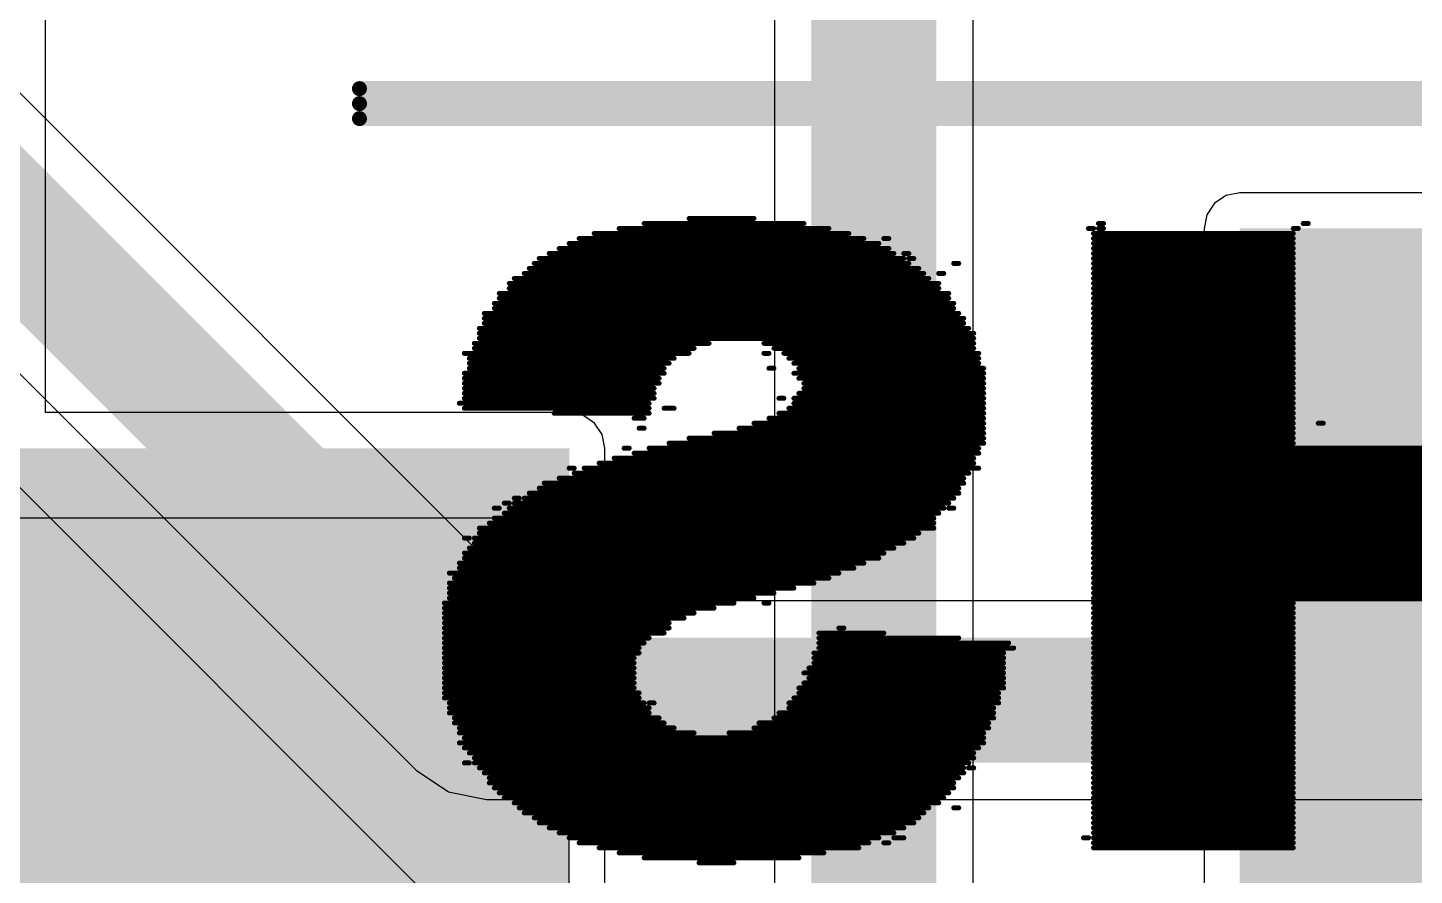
# Model space of a CAD drawing. Header units: millimetres. Extents: x -0.34 to 3.69, y -0.26 to 2.67.
# Drawn here: x 0.9186 to 1.1962, y 0.1425 to 0.3122 of the extents above; entities that cross this region are included whole.
import ezdxf

# ---------------------------------------------------------------- set-up
doc = ezdxf.new("R2010")
doc.units = ezdxf.units.MM
doc.header["$MEASUREMENT"] = 0
for name, color, linetype in [('BottomLayer', 5, 'Continuous'), ('BottomOverlay', 54, 'Continuous'), ('TopLayer', 1, 'Continuous'), ('TopOverlay', 2, 'Continuous'), ('TopPaste', 8, 'Continuous'), ('TopSolder', 216, 'Continuous')]:
    doc.layers.add(name, color=color, linetype=linetype)

# ---------------------------------------------------------------- blocks, each defined once
blk = doc.blocks.new('SWPA6045S221MT_2')
at = {"layer": 'TopLayer'}
for points in [[(-0.12205, 0.1122), (-0.05512, 0.1122), (-0.05512, -0.1122), (-0.12205, -0.1122)], [(0.05512, 0.1122), (0.12205, 0.1122), (0.12205, -0.1122), (0.05512, -0.1122)]]:
    blk.add_hatch(color=1, dxfattribs=at).paths.add_polyline_path(points)
at = {"layer": 'TopPaste'}
for points in [[(-0.12205, 0.1122), (-0.05512, 0.1122), (-0.05512, -0.1122), (-0.12205, -0.1122)], [(0.05512, 0.1122), (0.12205, 0.1122), (0.12205, -0.1122), (0.05512, -0.1122)]]:
    blk.add_hatch(color=8, dxfattribs=at).paths.add_polyline_path(points)
at = {"layer": 'TopSolder'}
for points in [[(-0.12605, 0.1162), (-0.05112, 0.1162), (-0.05112, -0.1162), (-0.12605, -0.1162)], [(0.05112, 0.1162), (0.12605, 0.1162), (0.12605, -0.1162), (0.05112, -0.1162)]]:
    blk.add_hatch(color=216, dxfattribs=at).paths.add_polyline_path(points)
at = {"layer": 'TopOverlay', "const_width": 0.005}
for points in [[(-0.037, 0.105), (0.041, 0.105)], [(-0.037, -0.105), (0.041, -0.105)]]:
    blk.add_lwpolyline(points, dxfattribs=at)
at = {"layer": 'TopOverlay', "const_width": 0.0025}
for points in [[(-0.03825, 0.105, 1), (-0.03575, 0.105, 1)], [(0.03975, 0.105, 1), (0.04225, 0.105, 1)], [(-0.03825, -0.105, 1), (-0.03575, -0.105, 1)], [(0.03975, -0.105, 1), (0.04225, -0.105, 1)]]:
    blk.add_lwpolyline(points, format="xyb", close=True, dxfattribs=at)
blk = doc.blocks.new('LDL1117S33R_12')
at = {"layer": 'TopOverlay', "const_width": 0.005}
for points in [[(-0.12855, -0.07017), (-0.12855, 0.07283)], [(-0.12855, 0.07283), (0.13045, 0.07283)]]:
    blk.add_lwpolyline(points, dxfattribs=at)
at = {"layer": 'TopOverlay', "const_width": 0.0025}
blk.add_lwpolyline([(-0.1298, 0.07283, 1), (-0.1273, 0.07283, 1)], format="xyb", close=True, dxfattribs=at)
blk.add_lwpolyline([(-0.1298, 0.07283, 1), (-0.1273, 0.07283, 1)], format="xyb", close=True, dxfattribs=at)

msp = doc.modelspace()

# ---------------------------------------------------------------- hatches: boundary and pattern name
at = {"layer": 'TopLayer'}
for points in [[(1.16129, 0.097), (1.445, 0.097), (1.445, 0.272), (1.16129, 0.272)], [(0.769, 0.123), (1.027, 0.123), (1.027, 0.228), (0.769, 0.228)]]:
    msp.add_hatch(color=1, dxfattribs=at).paths.add_polyline_path(points)

# ---------------------------------------------------------------- linework, layer by layer
at = {"layer": 'BottomLayer'}
for p, q in [((1.01866, 0.19745), (0.88188, 0.33424)), ((0.84794, 0.31194), (0.99637, 0.16351)), ((1.02024, 0.11688), (0.87499, 0.26213)), ((1.50356, 0.19745), (1.01866, 0.19745)), ((0.99637, 0.16351), (1.00282, 0.1592)), ((1.00282, 0.1592), (1.01043, 0.15769)), ((1.01043, 0.15769), (1.50356, 0.15769))]:
    msp.add_line(p, q, dxfattribs=at)
at = {"layer": 'BottomLayer', "const_width": 0.025}
for points in [[(0.862, 0.326), (1.01043, 0.17757)], [(0.86093, 0.24807), (1.012, 0.097)], [(0.827, 0.21158), (0.98258, 0.056)], [(1.01043, 0.17757), (1.515, 0.17757)]]:
    msp.add_lwpolyline(points, dxfattribs=at)
at = {"layer": 'BottomLayer', "const_width": 0.0125}
msp.add_lwpolyline([(1.00418, 0.17757, 1), (1.01668, 0.17757, 1)], format="xyb", close=True, dxfattribs=at)
msp.add_lwpolyline([(1.00418, 0.17757, 1), (1.01668, 0.17757, 1)], format="xyb", close=True, dxfattribs=at)
at = {"layer": 'BottomOverlay', "const_width": 0.001}
for points in [[(1.037, 0.272), (1.079, 0.272)], [(1.042, 0.273), (1.074, 0.273)], [(1.051, 0.274), (1.064, 0.274)], [(1.131, 0.272), (1.132, 0.272)], [(1.133, 0.273), (1.134, 0.273)], [(1.133, 0.272), (1.134, 0.272)], [(1.172, 0.272), (1.173, 0.272)], [(1.174, 0.273), (1.175, 0.273)], [(1.027, 0.269), (1.089, 0.269)], [(1.029, 0.27), (1.086, 0.27)], [(1.032, 0.271), (1.083, 0.271)], [(1.09, 0.27), (1.091, 0.27)], [(1.132, 0.271), (1.172, 0.271)], [(1.132, 0.27), (1.172, 0.27)], [(1.132, 0.269), (1.172, 0.269)], [(1.023, 0.267), (1.092, 0.267)], [(1.025, 0.268), (1.091, 0.268)], [(1.094, 0.267), (1.095, 0.267)], [(1.132, 0.268), (1.172, 0.268)], [(1.132, 0.267), (1.172, 0.267)], [(1.019, 0.264), (1.097, 0.264)], [(1.02, 0.265), (1.095, 0.265)], [(1.021, 0.266), (1.094, 0.266)], [(1.095, 0.266), (1.096, 0.266)], [(1.104, 0.265), (1.105, 0.265)], [(1.132, 0.266), (1.172, 0.266)], [(1.132, 0.265), (1.172, 0.265)], [(1.132, 0.264), (1.172, 0.264)], [(1.015, 0.261), (1.101, 0.261)], [(1.016, 0.262), (1.099, 0.262)], [(1.018, 0.263), (1.098, 0.263)], [(1.101, 0.263), (1.102, 0.263)], [(1.132, 0.263), (1.172, 0.263)], [(1.132, 0.262), (1.172, 0.262)], [(1.132, 0.261), (1.172, 0.261)], [(1.013, 0.259), (1.103, 0.259)], [(1.013, 0.258), (1.103, 0.258)], [(1.015, 0.26), (1.101, 0.26)], [(1.132, 0.26), (1.172, 0.26)], [(1.132, 0.259), (1.172, 0.259)], [(1.132, 0.258), (1.172, 0.258)], [(1.01, 0.255), (1.105, 0.255)], [(1.012, 0.257), (1.104, 0.257)], [(1.012, 0.256), (1.104, 0.256)], [(1.132, 0.257), (1.172, 0.257)], [(1.132, 0.256), (1.172, 0.256)], [(1.132, 0.255), (1.172, 0.255)], [(1.01, 0.254), (1.106, 0.254)], [(1.01, 0.253), (1.106, 0.253)], [(1.132, 0.254), (1.172, 0.254)], [(1.132, 0.253), (1.172, 0.253)], [(1.009, 0.252), (1.107, 0.252)], [(1.009, 0.251), (1.108, 0.251)], [(1.009, 0.25), (1.108, 0.25)], [(1.132, 0.252), (1.172, 0.252)], [(1.132, 0.251), (1.172, 0.251)], [(1.132, 0.25), (1.172, 0.25)], [(1.006, 0.247), (1.051, 0.247)], [(1.008, 0.249), (1.055, 0.249)], [(1.008, 0.248), (1.052, 0.248)], [(1.066, 0.249), (1.108, 0.249)], [(1.066, 0.247), (1.067, 0.247)], [(1.068, 0.248), (1.108, 0.248)], [(1.07, 0.247), (1.109, 0.247)], [(1.132, 0.249), (1.172, 0.249)], [(1.132, 0.248), (1.172, 0.248)], [(1.132, 0.247), (1.172, 0.247)], [(1.007, 0.246), (1.048, 0.246)], [(1.007, 0.245), (1.047, 0.245)], [(1.007, 0.244), (1.046, 0.244)], [(1.067, 0.244), (1.068, 0.244)], [(1.071, 0.246), (1.109, 0.246)], [(1.072, 0.245), (1.109, 0.245)], [(1.073, 0.244), (1.11, 0.244)], [(1.132, 0.246), (1.172, 0.246)], [(1.132, 0.245), (1.172, 0.245)], [(1.132, 0.244), (1.172, 0.244)], [(1.006, 0.243), (1.046, 0.243)], [(1.006, 0.242), (1.045, 0.242)], [(1.072, 0.243), (1.11, 0.243)], [(1.073, 0.242), (1.11, 0.242)], [(1.132, 0.243), (1.172, 0.243)], [(1.132, 0.242), (1.172, 0.242)], [(1.006, 0.241), (1.045, 0.241)], [(1.006, 0.24), (1.044, 0.24)], [(1.006, 0.239), (1.044, 0.239)], [(1.073, 0.239), (1.11, 0.239)], [(1.074, 0.241), (1.11, 0.241)], [(1.074, 0.24), (1.11, 0.24)], [(1.132, 0.241), (1.172, 0.241)], [(1.132, 0.24), (1.172, 0.24)], [(1.132, 0.239), (1.172, 0.239)], [(1.005, 0.237), (1.043, 0.237)], [(1.006, 0.238), (1.044, 0.238)], [(1.006, 0.236), (1.043, 0.236)], [(1.046, 0.236), (1.048, 0.236)], [(1.069, 0.238), (1.07, 0.238)], [(1.071, 0.236), (1.11, 0.236)], [(1.072, 0.238), (1.11, 0.238)], [(1.072, 0.237), (1.11, 0.237)], [(1.132, 0.238), (1.172, 0.238)], [(1.132, 0.237), (1.172, 0.237)], [(1.132, 0.236), (1.172, 0.236)], [(1.024, 0.235), (1.043, 0.235)], [(1.04, 0.234), (1.042, 0.234)], [(1.064, 0.233), (1.11, 0.233)], [(1.067, 0.234), (1.11, 0.234)], [(1.069, 0.235), (1.11, 0.235)], [(1.132, 0.235), (1.172, 0.235)], [(1.132, 0.234), (1.172, 0.234)], [(1.132, 0.233), (1.172, 0.233)], [(1.177, 0.233), (1.178, 0.233)], [(1.041, 0.232), (1.042, 0.232)], [(1.051, 0.23), (1.11, 0.23)], [(1.056, 0.231), (1.11, 0.231)], [(1.061, 0.232), (1.11, 0.232)], [(1.132, 0.232), (1.172, 0.232)], [(1.132, 0.231), (1.172, 0.231)], [(1.132, 0.23), (1.172, 0.23)], [(1.038, 0.228), (1.039, 0.228)], [(1.043, 0.228), (1.109, 0.228)], [(1.047, 0.229), (1.11, 0.229)], [(1.132, 0.229), (1.172, 0.229)], [(1.132, 0.228), (1.252, 0.228)], [(1.033, 0.225), (1.108, 0.225)], [(1.036, 0.226), (1.108, 0.226)], [(1.04, 0.227), (1.109, 0.227)], [(1.132, 0.227), (1.252, 0.227)], [(1.132, 0.226), (1.252, 0.226)], [(1.132, 0.225), (1.252, 0.225)], [(1.025, 0.222), (1.106, 0.222)], [(1.027, 0.224), (1.028, 0.224)], [(1.028, 0.223), (1.107, 0.223)], [(1.03, 0.224), (1.109, 0.224)], [(1.132, 0.224), (1.252, 0.224)], [(1.132, 0.223), (1.252, 0.223)], [(1.132, 0.222), (1.252, 0.222)], [(1.019, 0.219), (1.105, 0.219)], [(1.021, 0.22), (1.105, 0.22)], [(1.022, 0.221), (1.106, 0.221)], [(1.132, 0.221), (1.252, 0.221)], [(1.132, 0.22), (1.252, 0.22)], [(1.132, 0.219), (1.252, 0.219)], [(1.014, 0.217), (1.015, 0.217)], [(1.016, 0.218), (1.017, 0.218)], [(1.016, 0.217), (1.103, 0.217)], [(1.018, 0.218), (1.104, 0.218)], [(1.132, 0.218), (1.252, 0.218)], [(1.132, 0.217), (1.252, 0.217)], [(1.012, 0.216), (1.013, 0.216)], [(1.012, 0.214), (1.1, 0.214)], [(1.014, 0.215), (1.101, 0.215)], [(1.015, 0.216), (1.102, 0.216)], [(1.103, 0.216), (1.104, 0.216)], [(1.132, 0.216), (1.252, 0.216)], [(1.132, 0.215), (1.252, 0.215)], [(1.132, 0.214), (1.252, 0.214)], [(1.009, 0.212), (1.1, 0.212)], [(1.009, 0.211), (1.097, 0.211)], [(1.011, 0.213), (1.1, 0.213)], [(1.132, 0.213), (1.252, 0.213)], [(1.132, 0.212), (1.252, 0.212)], [(1.132, 0.211), (1.252, 0.211)], [(1.006, 0.21), (1.007, 0.21)], [(1.007, 0.208), (1.092, 0.208)], [(1.008, 0.21), (1.096, 0.21)], [(1.008, 0.209), (1.094, 0.209)], [(1.132, 0.21), (1.252, 0.21)], [(1.132, 0.209), (1.252, 0.209)], [(1.132, 0.208), (1.252, 0.208)], [(1.005, 0.205), (1.086, 0.205)], [(1.006, 0.207), (1.09, 0.207)], [(1.006, 0.206), (1.089, 0.206)], [(1.132, 0.207), (1.252, 0.207)], [(1.132, 0.206), (1.252, 0.206)], [(1.132, 0.205), (1.252, 0.205)], [(1.003, 0.203), (1.081, 0.203)], [(1.005, 0.204), (1.084, 0.204)], [(1.132, 0.204), (1.252, 0.204)], [(1.132, 0.203), (1.252, 0.203)], [(1.003, 0.201), (1.076, 0.201)], [(1.003, 0.2), (1.072, 0.2)], [(1.004, 0.202), (1.079, 0.202)], [(1.132, 0.202), (1.252, 0.202)], [(1.132, 0.201), (1.252, 0.201)], [(1.132, 0.2), (1.252, 0.2)], [(1.002, 0.197), (1.06, 0.197)], [(1.003, 0.199), (1.068, 0.199)], [(1.003, 0.198), (1.064, 0.198)], [(1.066, 0.197), (1.067, 0.197)], [(1.132, 0.199), (1.252, 0.199)], [(1.132, 0.198), (1.252, 0.198)], [(1.132, 0.197), (1.172, 0.197)], [(1.002, 0.196), (1.056, 0.196)], [(1.002, 0.195), (1.052, 0.195)], [(1.002, 0.194), (1.05, 0.194)], [(1.132, 0.196), (1.172, 0.196)], [(1.132, 0.195), (1.172, 0.195)], [(1.132, 0.194), (1.172, 0.194)], [(1.002, 0.193), (1.047, 0.193)], [(1.002, 0.192), (1.047, 0.192)], [(1.081, 0.192), (1.082, 0.192)], [(1.132, 0.193), (1.172, 0.193)], [(1.132, 0.192), (1.172, 0.192)], [(1.002, 0.191), (1.046, 0.191)], [(1.002, 0.19), (1.043, 0.19)], [(1.002, 0.189), (1.042, 0.189)], [(1.077, 0.191), (1.09, 0.191)], [(1.077, 0.19), (1.105, 0.19)], [(1.077, 0.189), (1.115, 0.189)], [(1.132, 0.191), (1.172, 0.191)], [(1.132, 0.19), (1.172, 0.19)], [(1.132, 0.189), (1.172, 0.189)], [(1.002, 0.188), (1.041, 0.188)], [(1.002, 0.187), (1.041, 0.187)], [(1.002, 0.186), (1.04, 0.186)], [(1.076, 0.187), (1.114, 0.187)], [(1.076, 0.186), (1.114, 0.186)], [(1.077, 0.188), (1.116, 0.188)], [(1.132, 0.188), (1.172, 0.188)], [(1.132, 0.187), (1.172, 0.187)], [(1.132, 0.186), (1.172, 0.186)], [(1.002, 0.185), (1.04, 0.185)], [(1.002, 0.184), (1.04, 0.184)], [(1.002, 0.183), (1.04, 0.183)], [(1.074, 0.183), (1.114, 0.183)], [(1.075, 0.184), (1.114, 0.184)], [(1.076, 0.185), (1.114, 0.185)], [(1.132, 0.185), (1.172, 0.185)], [(1.132, 0.184), (1.172, 0.184)], [(1.132, 0.183), (1.172, 0.183)], [(1.002, 0.182), (1.04, 0.182)], [(1.002, 0.181), (1.04, 0.181)], [(1.002, 0.18), (1.04, 0.18)], [(1.073, 0.18), (1.114, 0.18)], [(1.074, 0.181), (1.114, 0.181)], [(1.075, 0.182), (1.114, 0.182)], [(1.132, 0.182), (1.172, 0.182)], [(1.132, 0.181), (1.172, 0.181)], [(1.132, 0.18), (1.172, 0.18)], [(1.002, 0.179), (1.041, 0.179)], [(1.002, 0.178), (1.041, 0.178)], [(1.072, 0.178), (1.113, 0.178)], [(1.073, 0.179), (1.113, 0.179)], [(1.132, 0.179), (1.172, 0.179)], [(1.132, 0.178), (1.172, 0.178)], [(1.003, 0.177), (1.042, 0.177)], [(1.003, 0.176), (1.043, 0.176)], [(1.003, 0.175), (1.043, 0.175)], [(1.043, 0.177), (1.044, 0.177)], [(1.069, 0.175), (1.112, 0.175)], [(1.071, 0.177), (1.113, 0.177)], [(1.071, 0.176), (1.112, 0.176)], [(1.132, 0.177), (1.172, 0.177)], [(1.132, 0.176), (1.172, 0.176)], [(1.132, 0.175), (1.172, 0.175)], [(1.004, 0.174), (1.045, 0.174)], [(1.004, 0.173), (1.046, 0.173)], [(1.005, 0.172), (1.048, 0.172)], [(1.064, 0.172), (1.111, 0.172)], [(1.065, 0.173), (1.111, 0.173)], [(1.068, 0.174), (1.112, 0.174)], [(1.132, 0.174), (1.172, 0.174)], [(1.132, 0.173), (1.172, 0.173)], [(1.132, 0.172), (1.172, 0.172)], [(1.005, 0.171), (1.052, 0.171)], [(1.005, 0.169), (1.11, 0.169)], [(1.006, 0.17), (1.11, 0.17)], [(1.059, 0.171), (1.11, 0.171)], [(1.132, 0.171), (1.172, 0.171)], [(1.132, 0.17), (1.172, 0.17)], [(1.132, 0.169), (1.172, 0.169)], [(1.006, 0.168), (1.109, 0.168)], [(1.007, 0.167), (1.108, 0.167)], [(1.132, 0.168), (1.172, 0.168)], [(1.132, 0.167), (1.172, 0.167)], [(1.006, 0.165), (1.007, 0.165)], [(1.008, 0.166), (1.108, 0.166)], [(1.008, 0.165), (1.107, 0.165)], [(1.009, 0.164), (1.106, 0.164)], [(1.107, 0.164), (1.108, 0.164)], [(1.132, 0.166), (1.172, 0.166)], [(1.132, 0.165), (1.172, 0.165)], [(1.132, 0.164), (1.172, 0.164)], [(1.01, 0.163), (1.106, 0.163)], [(1.011, 0.162), (1.105, 0.162)], [(1.011, 0.161), (1.104, 0.161)], [(1.132, 0.163), (1.172, 0.163)], [(1.132, 0.162), (1.172, 0.162)], [(1.132, 0.161), (1.172, 0.161)], [(1.012, 0.16), (1.104, 0.16)], [(1.013, 0.159), (1.103, 0.159)], [(1.014, 0.158), (1.102, 0.158)], [(1.132, 0.16), (1.172, 0.16)], [(1.132, 0.159), (1.172, 0.159)], [(1.132, 0.158), (1.172, 0.158)], [(1.016, 0.157), (1.101, 0.157)], [(1.017, 0.156), (1.099, 0.156)], [(1.018, 0.155), (1.098, 0.155)], [(1.104, 0.156), (1.105, 0.156)], [(1.132, 0.157), (1.172, 0.157)], [(1.132, 0.156), (1.172, 0.156)], [(1.132, 0.155), (1.172, 0.155)], [(1.02, 0.154), (1.097, 0.154)], [(1.021, 0.153), (1.096, 0.153)], [(1.132, 0.154), (1.172, 0.154)], [(1.132, 0.153), (1.172, 0.153)], [(1.023, 0.152), (1.094, 0.152)], [(1.025, 0.151), (1.092, 0.151)], [(1.027, 0.15), (1.089, 0.15)], [(1.092, 0.15), (1.094, 0.15)], [(1.13, 0.15), (1.131, 0.15)], [(1.132, 0.152), (1.172, 0.152)], [(1.132, 0.151), (1.172, 0.151)], [(1.132, 0.15), (1.172, 0.15)], [(1.029, 0.149), (1.087, 0.149)], [(1.033, 0.148), (1.085, 0.148)], [(1.037, 0.147), (1.078, 0.147)], [(1.09, 0.149), (1.091, 0.149)], [(1.132, 0.149), (1.172, 0.149)], [(1.132, 0.148), (1.172, 0.148)], [(1.042, 0.146), (1.073, 0.146)], [(1.053, 0.145), (1.06, 0.145)]]:
    msp.add_lwpolyline(points, dxfattribs=at)
at = {"layer": 'BottomOverlay', "const_width": 0.0005}
for points in [[(1.03675, 0.272, 1), (1.03725, 0.272, 1)], [(1.04175, 0.273, 1), (1.04225, 0.273, 1)], [(1.05075, 0.274, 1), (1.05125, 0.274, 1)], [(1.06375, 0.274, 1), (1.06425, 0.274, 1)], [(1.07375, 0.273, 1), (1.07425, 0.273, 1)], [(1.07875, 0.272, 1), (1.07925, 0.272, 1)], [(1.13075, 0.272, 1), (1.13125, 0.272, 1)], [(1.13175, 0.272, 1), (1.13225, 0.272, 1)], [(1.13275, 0.273, 1), (1.13325, 0.273, 1)], [(1.13275, 0.272, 1), (1.13325, 0.272, 1)], [(1.13375, 0.273, 1), (1.13425, 0.273, 1)], [(1.13375, 0.272, 1), (1.13425, 0.272, 1)], [(1.17175, 0.272, 1), (1.17225, 0.272, 1)], [(1.17275, 0.272, 1), (1.17325, 0.272, 1)], [(1.17375, 0.273, 1), (1.17425, 0.273, 1)], [(1.17475, 0.273, 1), (1.17525, 0.273, 1)], [(1.02675, 0.269, 1), (1.02725, 0.269, 1)], [(1.02875, 0.27, 1), (1.02925, 0.27, 1)], [(1.03175, 0.271, 1), (1.03225, 0.271, 1)], [(1.08275, 0.271, 1), (1.08325, 0.271, 1)], [(1.08575, 0.27, 1), (1.08625, 0.27, 1)], [(1.08875, 0.269, 1), (1.08925, 0.269, 1)], [(1.08975, 0.27, 1), (1.09025, 0.27, 1)], [(1.09075, 0.27, 1), (1.09125, 0.27, 1)], [(1.13175, 0.271, 1), (1.13225, 0.271, 1)], [(1.13175, 0.27, 1), (1.13225, 0.27, 1)], [(1.13175, 0.269, 1), (1.13225, 0.269, 1)], [(1.17175, 0.271, 1), (1.17225, 0.271, 1)], [(1.17175, 0.27, 1), (1.17225, 0.27, 1)], [(1.17175, 0.269, 1), (1.17225, 0.269, 1)], [(1.02275, 0.267, 1), (1.02325, 0.267, 1)], [(1.02475, 0.268, 1), (1.02525, 0.268, 1)], [(1.09075, 0.268, 1), (1.09125, 0.268, 1)], [(1.09175, 0.267, 1), (1.09225, 0.267, 1)], [(1.09375, 0.267, 1), (1.09425, 0.267, 1)], [(1.09475, 0.267, 1), (1.09525, 0.267, 1)], [(1.13175, 0.268, 1), (1.13225, 0.268, 1)], [(1.13175, 0.267, 1), (1.13225, 0.267, 1)], [(1.17175, 0.268, 1), (1.17225, 0.268, 1)], [(1.17175, 0.267, 1), (1.17225, 0.267, 1)], [(1.01875, 0.264, 1), (1.01925, 0.264, 1)], [(1.01975, 0.265, 1), (1.02025, 0.265, 1)], [(1.02075, 0.266, 1), (1.02125, 0.266, 1)], [(1.09375, 0.266, 1), (1.09425, 0.266, 1)], [(1.09475, 0.266, 1), (1.09525, 0.266, 1)], [(1.09475, 0.265, 1), (1.09525, 0.265, 1)], [(1.09575, 0.266, 1), (1.09625, 0.266, 1)], [(1.09675, 0.264, 1), (1.09725, 0.264, 1)], [(1.10375, 0.265, 1), (1.10425, 0.265, 1)], [(1.10475, 0.265, 1), (1.10525, 0.265, 1)], [(1.13175, 0.266, 1), (1.13225, 0.266, 1)], [(1.13175, 0.265, 1), (1.13225, 0.265, 1)], [(1.13175, 0.264, 1), (1.13225, 0.264, 1)], [(1.17175, 0.266, 1), (1.17225, 0.266, 1)], [(1.17175, 0.265, 1), (1.17225, 0.265, 1)], [(1.17175, 0.264, 1), (1.17225, 0.264, 1)], [(1.01475, 0.261, 1), (1.01525, 0.261, 1)], [(1.01575, 0.262, 1), (1.01625, 0.262, 1)], [(1.01775, 0.263, 1), (1.01825, 0.263, 1)], [(1.09775, 0.263, 1), (1.09825, 0.263, 1)], [(1.09875, 0.262, 1), (1.09925, 0.262, 1)], [(1.10075, 0.263, 1), (1.10125, 0.263, 1)], [(1.10075, 0.261, 1), (1.10125, 0.261, 1)], [(1.10175, 0.263, 1), (1.10225, 0.263, 1)], [(1.13175, 0.263, 1), (1.13225, 0.263, 1)], [(1.13175, 0.262, 1), (1.13225, 0.262, 1)], [(1.13175, 0.261, 1), (1.13225, 0.261, 1)], [(1.17175, 0.263, 1), (1.17225, 0.263, 1)], [(1.17175, 0.262, 1), (1.17225, 0.262, 1)], [(1.17175, 0.261, 1), (1.17225, 0.261, 1)], [(1.01275, 0.259, 1), (1.01325, 0.259, 1)], [(1.01275, 0.258, 1), (1.01325, 0.258, 1)], [(1.01475, 0.26, 1), (1.01525, 0.26, 1)], [(1.10075, 0.26, 1), (1.10125, 0.26, 1)], [(1.10275, 0.259, 1), (1.10325, 0.259, 1)], [(1.10275, 0.258, 1), (1.10325, 0.258, 1)], [(1.13175, 0.26, 1), (1.13225, 0.26, 1)], [(1.13175, 0.259, 1), (1.13225, 0.259, 1)], [(1.13175, 0.258, 1), (1.13225, 0.258, 1)], [(1.17175, 0.26, 1), (1.17225, 0.26, 1)], [(1.17175, 0.259, 1), (1.17225, 0.259, 1)], [(1.17175, 0.258, 1), (1.17225, 0.258, 1)], [(1.00975, 0.255, 1), (1.01025, 0.255, 1)], [(1.01175, 0.257, 1), (1.01225, 0.257, 1)], [(1.01175, 0.256, 1), (1.01225, 0.256, 1)], [(1.10375, 0.257, 1), (1.10425, 0.257, 1)], [(1.10375, 0.256, 1), (1.10425, 0.256, 1)], [(1.10475, 0.255, 1), (1.10525, 0.255, 1)], [(1.13175, 0.257, 1), (1.13225, 0.257, 1)], [(1.13175, 0.256, 1), (1.13225, 0.256, 1)], [(1.13175, 0.255, 1), (1.13225, 0.255, 1)], [(1.17175, 0.257, 1), (1.17225, 0.257, 1)], [(1.17175, 0.256, 1), (1.17225, 0.256, 1)], [(1.17175, 0.255, 1), (1.17225, 0.255, 1)], [(1.00975, 0.254, 1), (1.01025, 0.254, 1)], [(1.00975, 0.253, 1), (1.01025, 0.253, 1)], [(1.10575, 0.254, 1), (1.10625, 0.254, 1)], [(1.10575, 0.253, 1), (1.10625, 0.253, 1)], [(1.13175, 0.254, 1), (1.13225, 0.254, 1)], [(1.13175, 0.253, 1), (1.13225, 0.253, 1)], [(1.17175, 0.254, 1), (1.17225, 0.254, 1)], [(1.17175, 0.253, 1), (1.17225, 0.253, 1)], [(1.00875, 0.252, 1), (1.00925, 0.252, 1)], [(1.00875, 0.251, 1), (1.00925, 0.251, 1)], [(1.00875, 0.25, 1), (1.00925, 0.25, 1)], [(1.10675, 0.252, 1), (1.10725, 0.252, 1)], [(1.10775, 0.251, 1), (1.10825, 0.251, 1)], [(1.10775, 0.25, 1), (1.10825, 0.25, 1)], [(1.13175, 0.252, 1), (1.13225, 0.252, 1)], [(1.13175, 0.251, 1), (1.13225, 0.251, 1)], [(1.13175, 0.25, 1), (1.13225, 0.25, 1)], [(1.17175, 0.252, 1), (1.17225, 0.252, 1)], [(1.17175, 0.251, 1), (1.17225, 0.251, 1)], [(1.17175, 0.25, 1), (1.17225, 0.25, 1)], [(1.00575, 0.247, 1), (1.00625, 0.247, 1)], [(1.00775, 0.249, 1), (1.00825, 0.249, 1)], [(1.00775, 0.248, 1), (1.00825, 0.248, 1)], [(1.05075, 0.247, 1), (1.05125, 0.247, 1)], [(1.05175, 0.248, 1), (1.05225, 0.248, 1)], [(1.05475, 0.249, 1), (1.05525, 0.249, 1)], [(1.06575, 0.249, 1), (1.06625, 0.249, 1)], [(1.06575, 0.247, 1), (1.06625, 0.247, 1)], [(1.06675, 0.247, 1), (1.06725, 0.247, 1)], [(1.06775, 0.248, 1), (1.06825, 0.248, 1)], [(1.06975, 0.247, 1), (1.07025, 0.247, 1)], [(1.10775, 0.249, 1), (1.10825, 0.249, 1)], [(1.10775, 0.248, 1), (1.10825, 0.248, 1)], [(1.10875, 0.247, 1), (1.10925, 0.247, 1)], [(1.13175, 0.249, 1), (1.13225, 0.249, 1)], [(1.13175, 0.248, 1), (1.13225, 0.248, 1)], [(1.13175, 0.247, 1), (1.13225, 0.247, 1)], [(1.17175, 0.249, 1), (1.17225, 0.249, 1)], [(1.17175, 0.248, 1), (1.17225, 0.248, 1)], [(1.17175, 0.247, 1), (1.17225, 0.247, 1)], [(1.00675, 0.246, 1), (1.00725, 0.246, 1)], [(1.00675, 0.245, 1), (1.00725, 0.245, 1)], [(1.00675, 0.244, 1), (1.00725, 0.244, 1)], [(1.04575, 0.244, 1), (1.04625, 0.244, 1)], [(1.04675, 0.245, 1), (1.04725, 0.245, 1)], [(1.04775, 0.246, 1), (1.04825, 0.246, 1)], [(1.06675, 0.244, 1), (1.06725, 0.244, 1)], [(1.06775, 0.244, 1), (1.06825, 0.244, 1)], [(1.07075, 0.246, 1), (1.07125, 0.246, 1)], [(1.07175, 0.245, 1), (1.07225, 0.245, 1)], [(1.07275, 0.244, 1), (1.07325, 0.244, 1)], [(1.10875, 0.246, 1), (1.10925, 0.246, 1)], [(1.10875, 0.245, 1), (1.10925, 0.245, 1)], [(1.10975, 0.244, 1), (1.11025, 0.244, 1)], [(1.13175, 0.246, 1), (1.13225, 0.246, 1)], [(1.13175, 0.245, 1), (1.13225, 0.245, 1)], [(1.13175, 0.244, 1), (1.13225, 0.244, 1)], [(1.17175, 0.246, 1), (1.17225, 0.246, 1)], [(1.17175, 0.245, 1), (1.17225, 0.245, 1)], [(1.17175, 0.244, 1), (1.17225, 0.244, 1)], [(1.00575, 0.243, 1), (1.00625, 0.243, 1)], [(1.00575, 0.242, 1), (1.00625, 0.242, 1)], [(1.04475, 0.242, 1), (1.04525, 0.242, 1)], [(1.04575, 0.243, 1), (1.04625, 0.243, 1)], [(1.07175, 0.243, 1), (1.07225, 0.243, 1)], [(1.07275, 0.242, 1), (1.07325, 0.242, 1)], [(1.10975, 0.243, 1), (1.11025, 0.243, 1)], [(1.10975, 0.242, 1), (1.11025, 0.242, 1)], [(1.13175, 0.243, 1), (1.13225, 0.243, 1)], [(1.13175, 0.242, 1), (1.13225, 0.242, 1)], [(1.17175, 0.243, 1), (1.17225, 0.243, 1)], [(1.17175, 0.242, 1), (1.17225, 0.242, 1)], [(1.00575, 0.241, 1), (1.00625, 0.241, 1)], [(1.00575, 0.24, 1), (1.00625, 0.24, 1)], [(1.00575, 0.239, 1), (1.00625, 0.239, 1)], [(1.04375, 0.24, 1), (1.04425, 0.24, 1)], [(1.04375, 0.239, 1), (1.04425, 0.239, 1)], [(1.04475, 0.241, 1), (1.04525, 0.241, 1)], [(1.07275, 0.239, 1), (1.07325, 0.239, 1)], [(1.07375, 0.241, 1), (1.07425, 0.241, 1)], [(1.07375, 0.24, 1), (1.07425, 0.24, 1)], [(1.10975, 0.241, 1), (1.11025, 0.241, 1)], [(1.10975, 0.24, 1), (1.11025, 0.24, 1)], [(1.10975, 0.239, 1), (1.11025, 0.239, 1)], [(1.13175, 0.241, 1), (1.13225, 0.241, 1)], [(1.13175, 0.24, 1), (1.13225, 0.24, 1)], [(1.13175, 0.239, 1), (1.13225, 0.239, 1)], [(1.17175, 0.241, 1), (1.17225, 0.241, 1)], [(1.17175, 0.24, 1), (1.17225, 0.24, 1)], [(1.17175, 0.239, 1), (1.17225, 0.239, 1)], [(1.00475, 0.237, 1), (1.00525, 0.237, 1)], [(1.00575, 0.238, 1), (1.00625, 0.238, 1)], [(1.00575, 0.236, 1), (1.00625, 0.236, 1)], [(1.04275, 0.237, 1), (1.04325, 0.237, 1)], [(1.04275, 0.236, 1), (1.04325, 0.236, 1)], [(1.04375, 0.238, 1), (1.04425, 0.238, 1)], [(1.04575, 0.236, 1), (1.04625, 0.236, 1)], [(1.04775, 0.236, 1), (1.04825, 0.236, 1)], [(1.06875, 0.238, 1), (1.06925, 0.238, 1)], [(1.06975, 0.238, 1), (1.07025, 0.238, 1)], [(1.07075, 0.236, 1), (1.07125, 0.236, 1)], [(1.07175, 0.238, 1), (1.07225, 0.238, 1)], [(1.07175, 0.237, 1), (1.07225, 0.237, 1)], [(1.10975, 0.238, 1), (1.11025, 0.238, 1)], [(1.10975, 0.237, 1), (1.11025, 0.237, 1)], [(1.10975, 0.236, 1), (1.11025, 0.236, 1)], [(1.13175, 0.238, 1), (1.13225, 0.238, 1)], [(1.13175, 0.237, 1), (1.13225, 0.237, 1)], [(1.13175, 0.236, 1), (1.13225, 0.236, 1)], [(1.17175, 0.238, 1), (1.17225, 0.238, 1)], [(1.17175, 0.237, 1), (1.17225, 0.237, 1)], [(1.17175, 0.236, 1), (1.17225, 0.236, 1)], [(1.02375, 0.235, 1), (1.02425, 0.235, 1)], [(1.03975, 0.234, 1), (1.04025, 0.234, 1)], [(1.04175, 0.234, 1), (1.04225, 0.234, 1)], [(1.04275, 0.235, 1), (1.04325, 0.235, 1)], [(1.06375, 0.233, 1), (1.06425, 0.233, 1)], [(1.06675, 0.234, 1), (1.06725, 0.234, 1)], [(1.06875, 0.235, 1), (1.06925, 0.235, 1)], [(1.10975, 0.235, 1), (1.11025, 0.235, 1)], [(1.10975, 0.234, 1), (1.11025, 0.234, 1)], [(1.10975, 0.233, 1), (1.11025, 0.233, 1)], [(1.13175, 0.235, 1), (1.13225, 0.235, 1)], [(1.13175, 0.234, 1), (1.13225, 0.234, 1)], [(1.13175, 0.233, 1), (1.13225, 0.233, 1)], [(1.17175, 0.235, 1), (1.17225, 0.235, 1)], [(1.17175, 0.234, 1), (1.17225, 0.234, 1)], [(1.17175, 0.233, 1), (1.17225, 0.233, 1)], [(1.17675, 0.233, 1), (1.17725, 0.233, 1)], [(1.17775, 0.233, 1), (1.17825, 0.233, 1)], [(1.04075, 0.232, 1), (1.04125, 0.232, 1)], [(1.04175, 0.232, 1), (1.04225, 0.232, 1)], [(1.05075, 0.23, 1), (1.05125, 0.23, 1)], [(1.05575, 0.231, 1), (1.05625, 0.231, 1)], [(1.06075, 0.232, 1), (1.06125, 0.232, 1)], [(1.10975, 0.232, 1), (1.11025, 0.232, 1)], [(1.10975, 0.231, 1), (1.11025, 0.231, 1)], [(1.10975, 0.23, 1), (1.11025, 0.23, 1)], [(1.13175, 0.232, 1), (1.13225, 0.232, 1)], [(1.13175, 0.231, 1), (1.13225, 0.231, 1)], [(1.13175, 0.23, 1), (1.13225, 0.23, 1)], [(1.17175, 0.232, 1), (1.17225, 0.232, 1)], [(1.17175, 0.231, 1), (1.17225, 0.231, 1)], [(1.17175, 0.23, 1), (1.17225, 0.23, 1)], [(1.03775, 0.228, 1), (1.03825, 0.228, 1)], [(1.03875, 0.228, 1), (1.03925, 0.228, 1)], [(1.04275, 0.228, 1), (1.04325, 0.228, 1)], [(1.04675, 0.229, 1), (1.04725, 0.229, 1)], [(1.10875, 0.228, 1), (1.10925, 0.228, 1)], [(1.10975, 0.229, 1), (1.11025, 0.229, 1)], [(1.13175, 0.229, 1), (1.13225, 0.229, 1)], [(1.13175, 0.228, 1), (1.13225, 0.228, 1)], [(1.17175, 0.229, 1), (1.17225, 0.229, 1)], [(1.03275, 0.225, 1), (1.03325, 0.225, 1)], [(1.03575, 0.226, 1), (1.03625, 0.226, 1)], [(1.03975, 0.227, 1), (1.04025, 0.227, 1)], [(1.10775, 0.226, 1), (1.10825, 0.226, 1)], [(1.10775, 0.225, 1), (1.10825, 0.225, 1)], [(1.10875, 0.227, 1), (1.10925, 0.227, 1)], [(1.13175, 0.227, 1), (1.13225, 0.227, 1)], [(1.13175, 0.226, 1), (1.13225, 0.226, 1)], [(1.13175, 0.225, 1), (1.13225, 0.225, 1)], [(1.02475, 0.222, 1), (1.02525, 0.222, 1)], [(1.02675, 0.224, 1), (1.02725, 0.224, 1)], [(1.02775, 0.224, 1), (1.02825, 0.224, 1)], [(1.02775, 0.223, 1), (1.02825, 0.223, 1)], [(1.02975, 0.224, 1), (1.03025, 0.224, 1)], [(1.10575, 0.222, 1), (1.10625, 0.222, 1)], [(1.10675, 0.223, 1), (1.10725, 0.223, 1)], [(1.10875, 0.224, 1), (1.10925, 0.224, 1)], [(1.13175, 0.224, 1), (1.13225, 0.224, 1)], [(1.13175, 0.223, 1), (1.13225, 0.223, 1)], [(1.13175, 0.222, 1), (1.13225, 0.222, 1)], [(1.01875, 0.219, 1), (1.01925, 0.219, 1)], [(1.02075, 0.22, 1), (1.02125, 0.22, 1)], [(1.02175, 0.221, 1), (1.02225, 0.221, 1)], [(1.10475, 0.22, 1), (1.10525, 0.22, 1)], [(1.10475, 0.219, 1), (1.10525, 0.219, 1)], [(1.10575, 0.221, 1), (1.10625, 0.221, 1)], [(1.13175, 0.221, 1), (1.13225, 0.221, 1)], [(1.13175, 0.22, 1), (1.13225, 0.22, 1)], [(1.13175, 0.219, 1), (1.13225, 0.219, 1)], [(1.01375, 0.217, 1), (1.01425, 0.217, 1)], [(1.01475, 0.217, 1), (1.01525, 0.217, 1)], [(1.01575, 0.218, 1), (1.01625, 0.218, 1)], [(1.01575, 0.217, 1), (1.01625, 0.217, 1)], [(1.01675, 0.218, 1), (1.01725, 0.218, 1)], [(1.01775, 0.218, 1), (1.01825, 0.218, 1)], [(1.10275, 0.217, 1), (1.10325, 0.217, 1)], [(1.10375, 0.218, 1), (1.10425, 0.218, 1)], [(1.13175, 0.218, 1), (1.13225, 0.218, 1)], [(1.13175, 0.217, 1), (1.13225, 0.217, 1)], [(1.01175, 0.216, 1), (1.01225, 0.216, 1)], [(1.01175, 0.214, 1), (1.01225, 0.214, 1)], [(1.01275, 0.216, 1), (1.01325, 0.216, 1)], [(1.01375, 0.215, 1), (1.01425, 0.215, 1)], [(1.01475, 0.216, 1), (1.01525, 0.216, 1)], [(1.09975, 0.214, 1), (1.10025, 0.214, 1)], [(1.10075, 0.215, 1), (1.10125, 0.215, 1)], [(1.10175, 0.216, 1), (1.10225, 0.216, 1)], [(1.10275, 0.216, 1), (1.10325, 0.216, 1)], [(1.10375, 0.216, 1), (1.10425, 0.216, 1)], [(1.13175, 0.216, 1), (1.13225, 0.216, 1)], [(1.13175, 0.215, 1), (1.13225, 0.215, 1)], [(1.13175, 0.214, 1), (1.13225, 0.214, 1)], [(1.00875, 0.212, 1), (1.00925, 0.212, 1)], [(1.00875, 0.211, 1), (1.00925, 0.211, 1)], [(1.01075, 0.213, 1), (1.01125, 0.213, 1)], [(1.09675, 0.211, 1), (1.09725, 0.211, 1)], [(1.09975, 0.213, 1), (1.10025, 0.213, 1)], [(1.09975, 0.212, 1), (1.10025, 0.212, 1)], [(1.13175, 0.213, 1), (1.13225, 0.213, 1)], [(1.13175, 0.212, 1), (1.13225, 0.212, 1)], [(1.13175, 0.211, 1), (1.13225, 0.211, 1)], [(1.00575, 0.21, 1), (1.00625, 0.21, 1)], [(1.00675, 0.21, 1), (1.00725, 0.21, 1)], [(1.00675, 0.208, 1), (1.00725, 0.208, 1)], [(1.00775, 0.21, 1), (1.00825, 0.21, 1)], [(1.00775, 0.209, 1), (1.00825, 0.209, 1)], [(1.09175, 0.208, 1), (1.09225, 0.208, 1)], [(1.09375, 0.209, 1), (1.09425, 0.209, 1)], [(1.09575, 0.21, 1), (1.09625, 0.21, 1)], [(1.13175, 0.21, 1), (1.13225, 0.21, 1)], [(1.13175, 0.209, 1), (1.13225, 0.209, 1)], [(1.13175, 0.208, 1), (1.13225, 0.208, 1)], [(1.00475, 0.205, 1), (1.00525, 0.205, 1)], [(1.00575, 0.207, 1), (1.00625, 0.207, 1)], [(1.00575, 0.206, 1), (1.00625, 0.206, 1)], [(1.08575, 0.205, 1), (1.08625, 0.205, 1)], [(1.08875, 0.206, 1), (1.08925, 0.206, 1)], [(1.08975, 0.207, 1), (1.09025, 0.207, 1)], [(1.13175, 0.207, 1), (1.13225, 0.207, 1)], [(1.13175, 0.206, 1), (1.13225, 0.206, 1)], [(1.13175, 0.205, 1), (1.13225, 0.205, 1)], [(1.00275, 0.203, 1), (1.00325, 0.203, 1)], [(1.00475, 0.204, 1), (1.00525, 0.204, 1)], [(1.08075, 0.203, 1), (1.08125, 0.203, 1)], [(1.08375, 0.204, 1), (1.08425, 0.204, 1)], [(1.13175, 0.204, 1), (1.13225, 0.204, 1)], [(1.13175, 0.203, 1), (1.13225, 0.203, 1)], [(1.00275, 0.201, 1), (1.00325, 0.201, 1)], [(1.00275, 0.2, 1), (1.00325, 0.2, 1)], [(1.00375, 0.202, 1), (1.00425, 0.202, 1)], [(1.07175, 0.2, 1), (1.07225, 0.2, 1)], [(1.07575, 0.201, 1), (1.07625, 0.201, 1)], [(1.07875, 0.202, 1), (1.07925, 0.202, 1)], [(1.13175, 0.202, 1), (1.13225, 0.202, 1)], [(1.13175, 0.201, 1), (1.13225, 0.201, 1)], [(1.13175, 0.2, 1), (1.13225, 0.2, 1)], [(1.00175, 0.197, 1), (1.00225, 0.197, 1)], [(1.00275, 0.199, 1), (1.00325, 0.199, 1)], [(1.00275, 0.198, 1), (1.00325, 0.198, 1)], [(1.05975, 0.197, 1), (1.06025, 0.197, 1)], [(1.06375, 0.198, 1), (1.06425, 0.198, 1)], [(1.06575, 0.197, 1), (1.06625, 0.197, 1)], [(1.06675, 0.197, 1), (1.06725, 0.197, 1)], [(1.06775, 0.199, 1), (1.06825, 0.199, 1)], [(1.13175, 0.199, 1), (1.13225, 0.199, 1)], [(1.13175, 0.198, 1), (1.13225, 0.198, 1)], [(1.13175, 0.197, 1), (1.13225, 0.197, 1)], [(1.17175, 0.197, 1), (1.17225, 0.197, 1)], [(1.00175, 0.196, 1), (1.00225, 0.196, 1)], [(1.00175, 0.195, 1), (1.00225, 0.195, 1)], [(1.00175, 0.194, 1), (1.00225, 0.194, 1)], [(1.04975, 0.194, 1), (1.05025, 0.194, 1)], [(1.05175, 0.195, 1), (1.05225, 0.195, 1)], [(1.05575, 0.196, 1), (1.05625, 0.196, 1)], [(1.13175, 0.196, 1), (1.13225, 0.196, 1)], [(1.13175, 0.195, 1), (1.13225, 0.195, 1)], [(1.13175, 0.194, 1), (1.13225, 0.194, 1)], [(1.17175, 0.196, 1), (1.17225, 0.196, 1)], [(1.17175, 0.195, 1), (1.17225, 0.195, 1)], [(1.17175, 0.194, 1), (1.17225, 0.194, 1)], [(1.00175, 0.193, 1), (1.00225, 0.193, 1)], [(1.00175, 0.192, 1), (1.00225, 0.192, 1)], [(1.04675, 0.193, 1), (1.04725, 0.193, 1)], [(1.04675, 0.192, 1), (1.04725, 0.192, 1)], [(1.08075, 0.192, 1), (1.08125, 0.192, 1)], [(1.08175, 0.192, 1), (1.08225, 0.192, 1)], [(1.13175, 0.193, 1), (1.13225, 0.193, 1)], [(1.13175, 0.192, 1), (1.13225, 0.192, 1)], [(1.17175, 0.193, 1), (1.17225, 0.193, 1)], [(1.17175, 0.192, 1), (1.17225, 0.192, 1)], [(1.00175, 0.191, 1), (1.00225, 0.191, 1)], [(1.00175, 0.19, 1), (1.00225, 0.19, 1)], [(1.00175, 0.189, 1), (1.00225, 0.189, 1)], [(1.04175, 0.189, 1), (1.04225, 0.189, 1)], [(1.04275, 0.19, 1), (1.04325, 0.19, 1)], [(1.04575, 0.191, 1), (1.04625, 0.191, 1)], [(1.07675, 0.191, 1), (1.07725, 0.191, 1)], [(1.07675, 0.19, 1), (1.07725, 0.19, 1)], [(1.07675, 0.189, 1), (1.07725, 0.189, 1)], [(1.08975, 0.191, 1), (1.09025, 0.191, 1)], [(1.10475, 0.19, 1), (1.10525, 0.19, 1)], [(1.11475, 0.189, 1), (1.11525, 0.189, 1)], [(1.13175, 0.191, 1), (1.13225, 0.191, 1)], [(1.13175, 0.19, 1), (1.13225, 0.19, 1)], [(1.13175, 0.189, 1), (1.13225, 0.189, 1)], [(1.17175, 0.191, 1), (1.17225, 0.191, 1)], [(1.17175, 0.19, 1), (1.17225, 0.19, 1)], [(1.17175, 0.189, 1), (1.17225, 0.189, 1)], [(1.00175, 0.188, 1), (1.00225, 0.188, 1)], [(1.00175, 0.187, 1), (1.00225, 0.187, 1)], [(1.00175, 0.186, 1), (1.00225, 0.186, 1)], [(1.03975, 0.186, 1), (1.04025, 0.186, 1)], [(1.04075, 0.188, 1), (1.04125, 0.188, 1)], [(1.04075, 0.187, 1), (1.04125, 0.187, 1)], [(1.07575, 0.187, 1), (1.07625, 0.187, 1)], [(1.07575, 0.186, 1), (1.07625, 0.186, 1)], [(1.07675, 0.188, 1), (1.07725, 0.188, 1)], [(1.11375, 0.187, 1), (1.11425, 0.187, 1)], [(1.11375, 0.186, 1), (1.11425, 0.186, 1)], [(1.11575, 0.188, 1), (1.11625, 0.188, 1)], [(1.13175, 0.188, 1), (1.13225, 0.188, 1)], [(1.13175, 0.187, 1), (1.13225, 0.187, 1)], [(1.13175, 0.186, 1), (1.13225, 0.186, 1)], [(1.17175, 0.188, 1), (1.17225, 0.188, 1)], [(1.17175, 0.187, 1), (1.17225, 0.187, 1)], [(1.17175, 0.186, 1), (1.17225, 0.186, 1)], [(1.00175, 0.185, 1), (1.00225, 0.185, 1)], [(1.00175, 0.184, 1), (1.00225, 0.184, 1)], [(1.00175, 0.183, 1), (1.00225, 0.183, 1)], [(1.03975, 0.185, 1), (1.04025, 0.185, 1)], [(1.03975, 0.184, 1), (1.04025, 0.184, 1)], [(1.03975, 0.183, 1), (1.04025, 0.183, 1)], [(1.07375, 0.183, 1), (1.07425, 0.183, 1)], [(1.07475, 0.184, 1), (1.07525, 0.184, 1)], [(1.07575, 0.185, 1), (1.07625, 0.185, 1)], [(1.11375, 0.185, 1), (1.11425, 0.185, 1)], [(1.11375, 0.184, 1), (1.11425, 0.184, 1)], [(1.11375, 0.183, 1), (1.11425, 0.183, 1)], [(1.13175, 0.185, 1), (1.13225, 0.185, 1)], [(1.13175, 0.184, 1), (1.13225, 0.184, 1)], [(1.13175, 0.183, 1), (1.13225, 0.183, 1)], [(1.17175, 0.185, 1), (1.17225, 0.185, 1)], [(1.17175, 0.184, 1), (1.17225, 0.184, 1)], [(1.17175, 0.183, 1), (1.17225, 0.183, 1)], [(1.00175, 0.182, 1), (1.00225, 0.182, 1)], [(1.00175, 0.181, 1), (1.00225, 0.181, 1)], [(1.00175, 0.18, 1), (1.00225, 0.18, 1)], [(1.03975, 0.182, 1), (1.04025, 0.182, 1)], [(1.03975, 0.181, 1), (1.04025, 0.181, 1)], [(1.03975, 0.18, 1), (1.04025, 0.18, 1)], [(1.07275, 0.18, 1), (1.07325, 0.18, 1)], [(1.07375, 0.181, 1), (1.07425, 0.181, 1)], [(1.07475, 0.182, 1), (1.07525, 0.182, 1)], [(1.11375, 0.182, 1), (1.11425, 0.182, 1)], [(1.11375, 0.181, 1), (1.11425, 0.181, 1)], [(1.11375, 0.18, 1), (1.11425, 0.18, 1)], [(1.13175, 0.182, 1), (1.13225, 0.182, 1)], [(1.13175, 0.181, 1), (1.13225, 0.181, 1)], [(1.13175, 0.18, 1), (1.13225, 0.18, 1)], [(1.17175, 0.182, 1), (1.17225, 0.182, 1)], [(1.17175, 0.181, 1), (1.17225, 0.181, 1)], [(1.17175, 0.18, 1), (1.17225, 0.18, 1)], [(1.00175, 0.179, 1), (1.00225, 0.179, 1)], [(1.00175, 0.178, 1), (1.00225, 0.178, 1)], [(1.04075, 0.179, 1), (1.04125, 0.179, 1)], [(1.04075, 0.178, 1), (1.04125, 0.178, 1)], [(1.07175, 0.178, 1), (1.07225, 0.178, 1)], [(1.07275, 0.179, 1), (1.07325, 0.179, 1)], [(1.11275, 0.179, 1), (1.11325, 0.179, 1)], [(1.11275, 0.178, 1), (1.11325, 0.178, 1)], [(1.13175, 0.179, 1), (1.13225, 0.179, 1)], [(1.13175, 0.178, 1), (1.13225, 0.178, 1)], [(1.17175, 0.179, 1), (1.17225, 0.179, 1)], [(1.17175, 0.178, 1), (1.17225, 0.178, 1)], [(1.00275, 0.177, 1), (1.00325, 0.177, 1)], [(1.00275, 0.176, 1), (1.00325, 0.176, 1)], [(1.00275, 0.175, 1), (1.00325, 0.175, 1)], [(1.04175, 0.177, 1), (1.04225, 0.177, 1)], [(1.04275, 0.177, 1), (1.04325, 0.177, 1)], [(1.04275, 0.176, 1), (1.04325, 0.176, 1)], [(1.04275, 0.175, 1), (1.04325, 0.175, 1)], [(1.04375, 0.177, 1), (1.04425, 0.177, 1)], [(1.06875, 0.175, 1), (1.06925, 0.175, 1)], [(1.07075, 0.177, 1), (1.07125, 0.177, 1)], [(1.07075, 0.176, 1), (1.07125, 0.176, 1)], [(1.11175, 0.176, 1), (1.11225, 0.176, 1)], [(1.11175, 0.175, 1), (1.11225, 0.175, 1)], [(1.11275, 0.177, 1), (1.11325, 0.177, 1)], [(1.13175, 0.177, 1), (1.13225, 0.177, 1)], [(1.13175, 0.176, 1), (1.13225, 0.176, 1)], [(1.13175, 0.175, 1), (1.13225, 0.175, 1)], [(1.17175, 0.177, 1), (1.17225, 0.177, 1)], [(1.17175, 0.176, 1), (1.17225, 0.176, 1)], [(1.17175, 0.175, 1), (1.17225, 0.175, 1)], [(1.00375, 0.174, 1), (1.00425, 0.174, 1)], [(1.00375, 0.173, 1), (1.00425, 0.173, 1)], [(1.00475, 0.172, 1), (1.00525, 0.172, 1)], [(1.04475, 0.174, 1), (1.04525, 0.174, 1)], [(1.04575, 0.173, 1), (1.04625, 0.173, 1)], [(1.04775, 0.172, 1), (1.04825, 0.172, 1)], [(1.06375, 0.172, 1), (1.06425, 0.172, 1)], [(1.06475, 0.173, 1), (1.06525, 0.173, 1)], [(1.06775, 0.174, 1), (1.06825, 0.174, 1)], [(1.11075, 0.173, 1), (1.11125, 0.173, 1)], [(1.11075, 0.172, 1), (1.11125, 0.172, 1)], [(1.11175, 0.174, 1), (1.11225, 0.174, 1)], [(1.13175, 0.174, 1), (1.13225, 0.174, 1)], [(1.13175, 0.173, 1), (1.13225, 0.173, 1)], [(1.13175, 0.172, 1), (1.13225, 0.172, 1)], [(1.17175, 0.174, 1), (1.17225, 0.174, 1)], [(1.17175, 0.173, 1), (1.17225, 0.173, 1)], [(1.17175, 0.172, 1), (1.17225, 0.172, 1)], [(1.00475, 0.171, 1), (1.00525, 0.171, 1)], [(1.00475, 0.169, 1), (1.00525, 0.169, 1)], [(1.00575, 0.17, 1), (1.00625, 0.17, 1)], [(1.05175, 0.171, 1), (1.05225, 0.171, 1)], [(1.05875, 0.171, 1), (1.05925, 0.171, 1)], [(1.10975, 0.171, 1), (1.11025, 0.171, 1)], [(1.10975, 0.17, 1), (1.11025, 0.17, 1)], [(1.10975, 0.169, 1), (1.11025, 0.169, 1)], [(1.13175, 0.171, 1), (1.13225, 0.171, 1)], [(1.13175, 0.17, 1), (1.13225, 0.17, 1)], [(1.13175, 0.169, 1), (1.13225, 0.169, 1)], [(1.17175, 0.171, 1), (1.17225, 0.171, 1)], [(1.17175, 0.17, 1), (1.17225, 0.17, 1)], [(1.17175, 0.169, 1), (1.17225, 0.169, 1)], [(1.00575, 0.168, 1), (1.00625, 0.168, 1)], [(1.00675, 0.167, 1), (1.00725, 0.167, 1)], [(1.10775, 0.167, 1), (1.10825, 0.167, 1)], [(1.10875, 0.168, 1), (1.10925, 0.168, 1)], [(1.13175, 0.168, 1), (1.13225, 0.168, 1)], [(1.13175, 0.167, 1), (1.13225, 0.167, 1)], [(1.17175, 0.168, 1), (1.17225, 0.168, 1)], [(1.17175, 0.167, 1), (1.17225, 0.167, 1)], [(1.00575, 0.165, 1), (1.00625, 0.165, 1)], [(1.00675, 0.165, 1), (1.00725, 0.165, 1)], [(1.00775, 0.166, 1), (1.00825, 0.166, 1)], [(1.00775, 0.165, 1), (1.00825, 0.165, 1)], [(1.00875, 0.164, 1), (1.00925, 0.164, 1)], [(1.10575, 0.164, 1), (1.10625, 0.164, 1)], [(1.10675, 0.165, 1), (1.10725, 0.165, 1)], [(1.10675, 0.164, 1), (1.10725, 0.164, 1)], [(1.10775, 0.166, 1), (1.10825, 0.166, 1)], [(1.10775, 0.164, 1), (1.10825, 0.164, 1)], [(1.13175, 0.166, 1), (1.13225, 0.166, 1)], [(1.13175, 0.165, 1), (1.13225, 0.165, 1)], [(1.13175, 0.164, 1), (1.13225, 0.164, 1)], [(1.17175, 0.166, 1), (1.17225, 0.166, 1)], [(1.17175, 0.165, 1), (1.17225, 0.165, 1)], [(1.17175, 0.164, 1), (1.17225, 0.164, 1)], [(1.00975, 0.163, 1), (1.01025, 0.163, 1)], [(1.01075, 0.162, 1), (1.01125, 0.162, 1)], [(1.01075, 0.161, 1), (1.01125, 0.161, 1)], [(1.10375, 0.161, 1), (1.10425, 0.161, 1)], [(1.10475, 0.162, 1), (1.10525, 0.162, 1)], [(1.10575, 0.163, 1), (1.10625, 0.163, 1)], [(1.13175, 0.163, 1), (1.13225, 0.163, 1)], [(1.13175, 0.162, 1), (1.13225, 0.162, 1)], [(1.13175, 0.161, 1), (1.13225, 0.161, 1)], [(1.17175, 0.163, 1), (1.17225, 0.163, 1)], [(1.17175, 0.162, 1), (1.17225, 0.162, 1)], [(1.17175, 0.161, 1), (1.17225, 0.161, 1)], [(1.01175, 0.16, 1), (1.01225, 0.16, 1)], [(1.01275, 0.159, 1), (1.01325, 0.159, 1)], [(1.01375, 0.158, 1), (1.01425, 0.158, 1)], [(1.10175, 0.158, 1), (1.10225, 0.158, 1)], [(1.10275, 0.159, 1), (1.10325, 0.159, 1)], [(1.10375, 0.16, 1), (1.10425, 0.16, 1)], [(1.13175, 0.16, 1), (1.13225, 0.16, 1)], [(1.13175, 0.159, 1), (1.13225, 0.159, 1)], [(1.13175, 0.158, 1), (1.13225, 0.158, 1)], [(1.17175, 0.16, 1), (1.17225, 0.16, 1)], [(1.17175, 0.159, 1), (1.17225, 0.159, 1)], [(1.17175, 0.158, 1), (1.17225, 0.158, 1)], [(1.01575, 0.157, 1), (1.01625, 0.157, 1)], [(1.01675, 0.156, 1), (1.01725, 0.156, 1)], [(1.01775, 0.155, 1), (1.01825, 0.155, 1)], [(1.09775, 0.155, 1), (1.09825, 0.155, 1)], [(1.09875, 0.156, 1), (1.09925, 0.156, 1)], [(1.10075, 0.157, 1), (1.10125, 0.157, 1)], [(1.10375, 0.156, 1), (1.10425, 0.156, 1)], [(1.10475, 0.156, 1), (1.10525, 0.156, 1)], [(1.13175, 0.157, 1), (1.13225, 0.157, 1)], [(1.13175, 0.156, 1), (1.13225, 0.156, 1)], [(1.13175, 0.155, 1), (1.13225, 0.155, 1)], [(1.17175, 0.157, 1), (1.17225, 0.157, 1)], [(1.17175, 0.156, 1), (1.17225, 0.156, 1)], [(1.17175, 0.155, 1), (1.17225, 0.155, 1)], [(1.01975, 0.154, 1), (1.02025, 0.154, 1)], [(1.02075, 0.153, 1), (1.02125, 0.153, 1)], [(1.09575, 0.153, 1), (1.09625, 0.153, 1)], [(1.09675, 0.154, 1), (1.09725, 0.154, 1)], [(1.13175, 0.154, 1), (1.13225, 0.154, 1)], [(1.13175, 0.153, 1), (1.13225, 0.153, 1)], [(1.17175, 0.154, 1), (1.17225, 0.154, 1)], [(1.17175, 0.153, 1), (1.17225, 0.153, 1)], [(1.02275, 0.152, 1), (1.02325, 0.152, 1)], [(1.02475, 0.151, 1), (1.02525, 0.151, 1)], [(1.02675, 0.15, 1), (1.02725, 0.15, 1)], [(1.08875, 0.15, 1), (1.08925, 0.15, 1)], [(1.09175, 0.151, 1), (1.09225, 0.151, 1)], [(1.09175, 0.15, 1), (1.09225, 0.15, 1)], [(1.09375, 0.152, 1), (1.09425, 0.152, 1)], [(1.09375, 0.15, 1), (1.09425, 0.15, 1)], [(1.12975, 0.15, 1), (1.13025, 0.15, 1)], [(1.13075, 0.15, 1), (1.13125, 0.15, 1)], [(1.13175, 0.152, 1), (1.13225, 0.152, 1)], [(1.13175, 0.151, 1), (1.13225, 0.151, 1)], [(1.13175, 0.15, 1), (1.13225, 0.15, 1)], [(1.17175, 0.152, 1), (1.17225, 0.152, 1)], [(1.17175, 0.151, 1), (1.17225, 0.151, 1)], [(1.17175, 0.15, 1), (1.17225, 0.15, 1)], [(1.02875, 0.149, 1), (1.02925, 0.149, 1)], [(1.03275, 0.148, 1), (1.03325, 0.148, 1)], [(1.03675, 0.147, 1), (1.03725, 0.147, 1)], [(1.07775, 0.147, 1), (1.07825, 0.147, 1)], [(1.08475, 0.148, 1), (1.08525, 0.148, 1)], [(1.08675, 0.149, 1), (1.08725, 0.149, 1)], [(1.08975, 0.149, 1), (1.09025, 0.149, 1)], [(1.09075, 0.149, 1), (1.09125, 0.149, 1)], [(1.13175, 0.149, 1), (1.13225, 0.149, 1)], [(1.13175, 0.148, 1), (1.13225, 0.148, 1)], [(1.17175, 0.149, 1), (1.17225, 0.149, 1)], [(1.17175, 0.148, 1), (1.17225, 0.148, 1)], [(1.04175, 0.146, 1), (1.04225, 0.146, 1)], [(1.05275, 0.145, 1), (1.05325, 0.145, 1)], [(1.05975, 0.145, 1), (1.06025, 0.145, 1)], [(1.07275, 0.146, 1), (1.07325, 0.146, 1)]]:
    msp.add_lwpolyline(points, format="xyb", close=True, dxfattribs=at)
at = {"layer": 'TopLayer'}
for p, q in [((0.92214, 0.23514), (0.92214, 0.536)), ((1.10788, -0.08898), (1.10788, 0.32494)), ((1.06812, 0.31671), (1.06812, -0.08074)), ((1.15856, 0.27859), (1.15624, 0.27705)), ((1.16129, 0.27914), (1.15856, 0.27859)), ((1.445, 0.27914), (1.16129, 0.27914)), ((1.15624, 0.27705), (1.1547, 0.27473)), ((1.1547, 0.27473), (1.15415, 0.272)), ((1.15415, 0.272), (1.15415, 0.097)), ((1.027, 0.23514), (0.92214, 0.23514)), ((1.02973, 0.23459), (1.027, 0.23514)), ((1.03205, 0.23305), (1.02973, 0.23459)), ((1.03359, 0.23073), (1.03205, 0.23305)), ((1.03414, 0.228), (1.03359, 0.23073)), ((1.03414, 0.123), (1.03414, 0.228)), ((1.027, 0.214), (0.777, 0.214)), ((1.027, -0.048), (1.027, 0.214))]:
    msp.add_line(p, q, dxfattribs=at)
at = {"layer": 'TopLayer', "const_width": 0.025}
msp.add_lwpolyline([(1.088, -0.08898), (1.088, 0.32494)], dxfattribs=at)
at = {"layer": 'TopOverlay', "const_width": 0.003}
for points in [[(0.985, 0.3), (1.624, 0.3)], [(0.985, 0.297), (1.63, 0.297)], [(0.985, 0.294), (1.633, 0.294)]]:
    msp.add_lwpolyline(points, dxfattribs=at)
at = {"layer": 'TopOverlay', "const_width": 0.0015}
for points in [[(0.98425, 0.3, 1), (0.98575, 0.3, 1)], [(0.98425, 0.297, 1), (0.98575, 0.297, 1)], [(0.98425, 0.294, 1), (0.98575, 0.294, 1)]]:
    msp.add_lwpolyline(points, format="xyb", close=True, dxfattribs=at)

# ---------------------------------------------------------------- block references
msp.add_blockref('LDL1117S33R_12', (1.301, 0.078))
at = {"rotation": 90}
msp.add_blockref('SWPA6045S221MT_2', (0.901, 0.083), dxfattribs=at)

doc.saveas('drawing.dxf')
